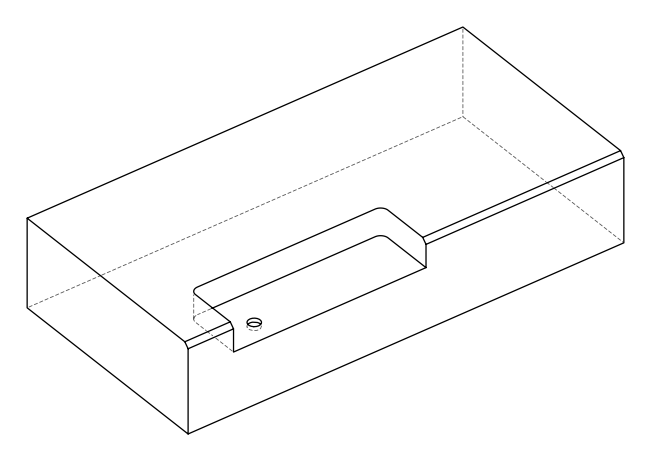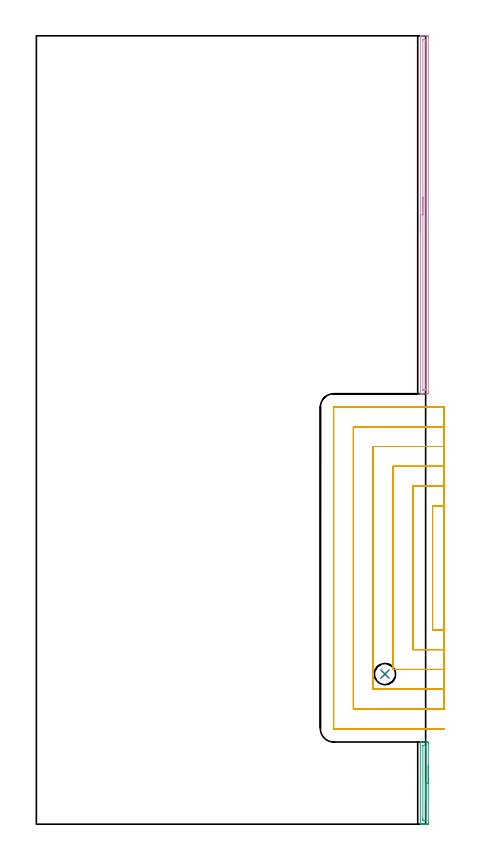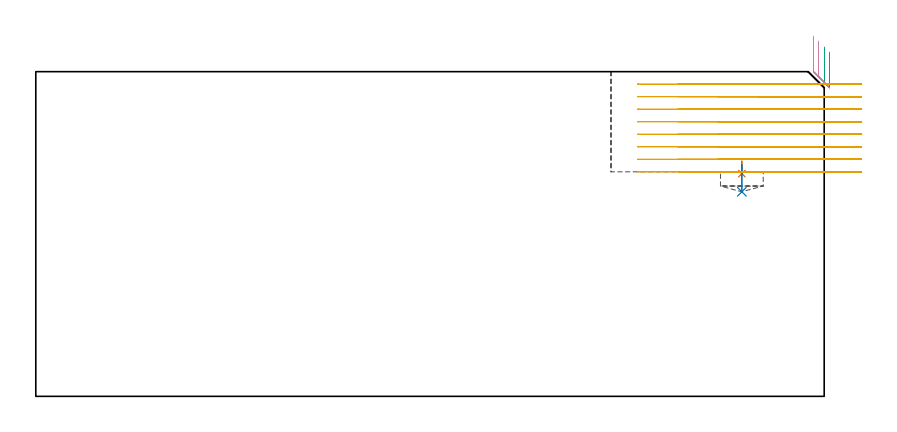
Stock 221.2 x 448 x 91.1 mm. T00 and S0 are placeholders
(PLAN: 5 operations, 3 tool changes, 44.2 min)
(1 SPOT_DRILL | STEP1POCKET | NXT0321_9005460120000 | 0.04 min | 3067 mm3)
(2 DRILL_BLIND_HOLE_INTO_CENTER | STEP1POCKET | NXT0301_128 | 0.04 min | 607 mm3)
(3 AREA_MILL | FG_CHAMFER_SURFACE | UGT0205_001 | 0.92 min | 505 mm3)
(4 AREA_MILL_1 | FG_CHAMFER_SURFACE_1 | UGT0205_001 | 3.43 min | 2092 mm3)
(5 MILL_SLOT | SLOT_PARTIAL_RECTANGULAR | UGT0201_133 | Follow Part, ap 3.75, ae 75% | 39.75 min | 328650 mm3)
(TOOL NXT0321_9005460120000 | NC Spot Drill, 142deg, 12mm, Carbide, Uncoated | D12 PA142 FL30 Z2)
(TOOL NXT0301_128 | Carbide Drill 12mm [861.1-1200-036A1-GP GC34] | D12 PA150 FL37.4 Z2)
(TOOL UGT0205_001 | Chamfer Mill 20 x 3 x 45 deg. | D20 FL50 Z2)
(TOOL UGT0201_133 | Carbide End Mill 15.0 | D15 FL30 Z4)
(OP 1 SPOT_DRILL)
G17 G21 G94 G90
T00 M6
G54
G17 G0 G90 X198.1 Y85.3 S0 M3
G43 Z101.1 H0
G94 G81 G98 Z62.484 F250. R66.
G80
M5
M2
(OP 2 DRILL_BLIND_HOLE_INTO_CENTER)
G17 G21 G94 G90
T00 M6
G54
G17 G0 G90 X198.1 Y85.3 S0 M3
G43 Z101.1 H1
G94 G81 G98 Z57.4 F250. R65.
G80
M5
M2
(OP 3 AREA_MILL)
G17 G21 G94 G90
T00 M6
G54
G17 G0 G90 X222.7 Y33.35 S1061 M3
G43 Z101.1 H0
Z96.6
G94 G1 Y33.312 Z95.728 F250.
Y33.198 Z94.864
Y33.009 Z94.012
Y32.747 Z93.18
Y32.413 Z92.374
Y32.01 Z91.6
Y31.542 Z90.864
Y31.01 Z90.172
Y30.421 Z89.529
Y29.778 Z88.94
Y29.086 Z88.409
Y28.35 Z87.94
Y27.576 Z87.537
Y26.77 Z87.203
Y25.938 Z86.941
Y25.086 Z86.752
Y24.222 Z86.638
Y23.35 Z86.6
Y1.006
X222.699 Y0.601 Z86.601
X222.694 Y0.12 Z86.602
X222.691 Y0.009 Z86.605
X222.217 Y0. Z87.077
X221.929 Z87.366
X221.334 Z87.96
X220.757 Z88.54
X220.45 Z88.846
X219.873 Z89.423
X219.566 Z89.729
X218.953 Z90.346
X218.535 Z90.764
X218.214 Z91.076
X218.202 Y0.008 Z91.088
X218.2 Y0.154 Z91.1
Y0.155
Y46.545
X218.202 Y46.692 Z91.088
X218.214 Y46.7 Z91.076
X218.535 Z90.764
X218.953 Z90.346
X219.566 Z89.729
X220.757 Z88.54
X221.334 Z87.96
X221.929 Z87.366
X222.217 Y46.697 Z87.078
X222.691 Y46.691 Z86.605
X222.694 Y46.58 Z86.602
X222.699 Y46.099 Z86.601
X222.7 Y45.612 Z86.6
Y23.35
X221.286 Z88.014
X221.285 Y2.174 Z88.015
X221.284 Y2.069 Z88.016
X221.281 Y2.018 Z88.019
X221.28 Y2.012 Z88.02
X221.263 Y2.008 Z88.037
X221.213 Y2.004 Z88.087
X220.831 Y2. Z88.469
X220.45 Z88.85
X219.946 Y2.002 Z89.354
X219.728 Y2.007 Z89.572
X219.63 Y2.01 Z89.67
X219.616 Y2.335 Z89.684
X219.615 Y2.385 Z89.685
X219.614 Y3.229 Z89.686
X219.615 Y44.526 Z89.685
X219.616 Y44.631 Z89.684
X219.619 Y44.682 Z89.681
X219.62 Y44.688 Z89.68
X219.637 Y44.692 Z89.663
X219.687 Y44.696 Z89.613
X220.069 Y44.7 Z89.231
X220.45 Z88.85
X220.954 Y44.699 Z88.346
X221.172 Y44.694 Z88.128
X221.27 Y44.69 Z88.03
X221.284 Y44.365 Z88.016
Y44.315
X221.286 Y43.471 Z88.014
Y23.35
Y22.478 Z88.052
Y21.614 Z88.166
Y20.762 Z88.355
Y19.93 Z88.617
Y19.124 Z88.951
Y18.35 Z89.354
Y17.614 Z89.823
Y16.922 Z90.354
Y16.279 Z90.943
Y15.69 Z91.586
Y15.158 Z92.278
Y14.69 Z93.014
Y14.287 Z93.788
Y13.953 Z94.594
Y13.691 Z95.426
Y13.502 Z96.278
Y13.388 Z97.143
Y13.35 Z98.014
G0 Z101.1
M5
M2
(OP 4 AREA_MILL_1)
G17 G21 G94 G90
T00 M6
G54
G17 G0 G90 X218.2 Y336.3 S1061 M3
G43 Z101.1 H0
G94 G1 Y336.338 Z100.228 F250.
Y336.452 Z99.363
Y336.641 Z98.512
Y336.903 Z97.68
Y337.237 Z96.874
Y337.64 Z96.1
Y338.109 Z95.364
Y338.64 Z94.672
Y339.229 Z94.029
Y339.872 Z93.439
Y340.564 Z92.908
Y341.3 Z92.44
Y342.074 Z92.037
Y342.88 Z91.703
Y343.712 Z91.441
Y344.564 Z91.252
Y345.428 Z91.138
Y346.3 Z91.1
Y447.815
X218.203 Y447.991 Z91.088
X218.216 Y447.993 Z91.075
X218.6 Y448. Z90.7
X218.833 Z90.467
X219.566 Z89.729
X220.817 Z88.48
X221.334 Z87.961
X221.959 Z87.337
X222.217 Y447.997 Z87.078
X222.691 Y447.991 Z86.605
X222.694 Y447.85 Z86.603
X222.699 Y447.367 Z86.601
X222.7 Y446.879 Z86.6
Y245.639
X222.699 Y245.233 Z86.601
X222.695 Y244.75 Z86.603
X222.691 Y244.609 Z86.605
X222.217 Y244.6 Z87.078
X219.566 Z89.729
X218.833 Z90.467
X218.6 Z90.699
X218.217 Z91.074
X218.203 Y244.608 Z91.088
X218.2 Y244.786 Z91.1
Y346.3
X219.614 Z89.686
X219.615 Y445.53 Z89.685
Y445.579
X219.624 Y445.99 Z89.676
X220.036 Y445.998 Z89.264
X220.45 Y445.999 Z88.85
X220.92 Y445.997 Z88.38
X221.167 Y445.99 Z88.133
X221.279 Y445.973 Z88.021
X221.285 Y445.628 Z88.015
Y445.579
Y247.07
Y247.022
X221.276 Y246.61 Z88.024
X220.864 Y246.602 Z88.436
X220.45 Y246.601 Z88.85
X219.98 Y246.603 Z89.32
X219.733 Y246.61 Z89.567
X219.621 Y246.627 Z89.679
X219.615 Y246.972 Z89.685
Y247.022
X219.614 Y346.3 Z89.686
Y347.172 Z89.724
Y348.037 Z89.838
Y348.888 Z90.026
Y349.72 Z90.289
Y350.526 Z90.623
Y351.3 Z91.025
Y352.036 Z91.494
Y352.728 Z92.025
Y353.371 Z92.615
Y353.96 Z93.258
Y354.492 Z93.95
Y354.96 Z94.686
Y355.363 Z95.46
Y355.697 Z96.266
Y355.959 Z97.098
Y356.148 Z97.949
Y356.262 Z98.814
Y356.3 Z99.686
G0 Z101.1
M5
M2
(OP 5 MILL_SLOT)
G17 G21 G94 G90
T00 M6
G54
G17 G0 G90 X231.7 Y180.85 S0 M3
G43 Z101.1 H0
Z87.587
G94 G1 X228.7 F250.
X225.15 F500.
Y110.45
X228.7
X231.7 F250.
Y192.1
X228.7
X213.9 F500.
Y99.2
X228.7
X231.7 F250.
Y203.35
X228.7
X202.65 F500.
Y87.95
X228.7
X231.7 F250.
Y214.6
X228.7
X191.4 F500.
Y76.7
X228.7
X231.7 F250.
Y225.85
X228.7
X180.15 F500.
Y65.45
X228.7
X231.7 F250.
Y237.1
X228.7
X169. F500.
X168.945 Y237.095
X168.905 Y237.055
X168.9 Y237.
Y54.3
X168.905 Y54.245
X168.945 Y54.205
X169. Y54.2
X228.7
X231.7 F250.
G0 Y180.85 Z84.075
G1 X228.7
X225.15 F500.
Y110.45
X228.7
X231.7 F250.
Y192.1
X228.7
X213.9 F500.
Y99.2
X228.7
X231.7 F250.
Y203.35
X228.7
X202.65 F500.
Y87.95
X228.7
X231.7 F250.
Y214.6
X228.7
X191.4 F500.
Y76.7
X228.7
X231.7 F250.
Y225.85
X228.7
X180.15 F500.
Y65.45
X228.7
X231.7 F250.
Y237.1
X228.7
X169. F500.
X168.945 Y237.095
X168.905 Y237.055
X168.9 Y237.
Y54.3
X168.905 Y54.245
X168.945 Y54.205
X169. Y54.2
X228.7
X231.7 F250.
G0 Y180.85 Z80.562
G1 X228.7
X225.15 F500.
Y110.45
X228.7
X231.7 F250.
Y192.1
X228.7
X213.9 F500.
Y99.2
X228.7
X231.7 F250.
Y203.35
X228.7
X202.65 F500.
Y87.95
X228.7
X231.7 F250.
Y214.6
X228.7
X191.4 F500.
Y76.7
X228.7
X231.7 F250.
Y225.85
X228.7
X180.15 F500.
Y65.45
X228.7
X231.7 F250.
Y237.1
X228.7
X169. F500.
X168.945 Y237.095
X168.905 Y237.055
X168.9 Y237.
Y54.3
X168.905 Y54.245
X168.945 Y54.205
X169. Y54.2
X228.7
X231.7 F250.
G0 Y180.85 Z77.05
G1 X228.7
X225.15 F500.
Y110.45
X228.7
X231.7 F250.
Y192.1
X228.7
X213.9 F500.
Y99.2
X228.7
X231.7 F250.
Y203.35
X228.7
X202.65 F500.
Y87.95
X228.7
X231.7 F250.
Y214.6
X228.7
X191.4 F500.
Y76.7
X228.7
X231.7 F250.
Y225.85
X228.7
X180.15 F500.
Y65.45
X228.7
X231.7 F250.
Y237.1
X228.7
X169. F500.
X168.945 Y237.095
X168.905 Y237.055
X168.9 Y237.
Y54.3
X168.905 Y54.245
X168.945 Y54.205
X169. Y54.2
X228.7
X231.7 F250.
G0 Y180.85 Z73.537
G1 X228.7
X225.15 F500.
Y110.45
X228.7
X231.7 F250.
Y192.1
X228.7
X213.9 F500.
Y99.2
X228.7
X231.7 F250.
Y203.35
X228.7
X202.65 F500.
Y87.95
X228.7
X231.7 F250.
Y214.6
X228.7
X191.4 F500.
Y76.7
X228.7
X231.7 F250.
Y225.85
X228.7
X180.15 F500.
Y65.45
X228.7
X231.7 F250.
Y237.1
X228.7
X169. F500.
X168.945 Y237.095
X168.905 Y237.055
X168.9 Y237.
Y54.3
X168.905 Y54.245
X168.945 Y54.205
X169. Y54.2
X228.7
X231.7 F250.
G0 Y180.85 Z70.025
G1 X228.7
X225.15 F500.
Y110.45
X228.7
X231.7 F250.
Y192.1
X228.7
X213.9 F500.
Y99.2
X228.7
X231.7 F250.
Y203.35
X228.7
X202.65 F500.
Y87.95
X228.7
X231.7 F250.
Y214.6
X228.7
X191.4 F500.
Y76.7
X228.7
X231.7 F250.
Y225.85
X228.7
X180.15 F500.
Y65.45
X228.7
X231.7 F250.
Y237.1
X228.7
X169. F500.
X168.945 Y237.095
X168.905 Y237.055
X168.9 Y237.
Y54.3
X168.905 Y54.245
X168.945 Y54.205
X169. Y54.2
X228.7
X231.7 F250.
G0 Y180.85 Z66.512
G1 X228.7
X225.15 F500.
Y110.45
X228.7
X231.7 F250.
Y192.1
X228.7
X213.9 F500.
Y99.2
X228.7
X231.7 F250.
Y203.35
X228.7
X202.65 F500.
Y87.95
X228.7
X231.7 F250.
Y214.6
X228.7
X191.4 F500.
Y76.7
X228.7
X231.7 F250.
Y225.85
X228.7
X180.15 F500.
Y65.45
X228.7
X231.7 F250.
Y237.1
X228.7
X169. F500.
X168.945 Y237.095
X168.905 Y237.055
X168.9 Y237.
Y54.3
X168.905 Y54.245
X168.945 Y54.205
X169. Y54.2
X228.7
X231.7 F250.
G0 Y180.85 Z63.
G1 X228.7
X225.15 F500.
Y110.45
X228.7
X231.7 F250.
Y192.1
X228.7
X213.9 F500.
Y99.2
X228.7
X231.7 F250.
Y203.35
X228.7
X202.65 F500.
Y87.95
X228.7
X231.7 F250.
Y214.6
X228.7
X191.4 F500.
Y76.7
X228.7
X231.7 F250.
Y225.85
X228.7
X180.15 F500.
Y65.45
X228.7
X231.7 F250.
Y237.1
X228.7
X169. F500.
X168.945 Y237.095
X168.905 Y237.055
X168.9 Y237.
Y54.3
X168.905 Y54.245
X168.945 Y54.205
X169. Y54.2
X228.7
X231.7 F250.
G0 Z101.1
M5
M2
